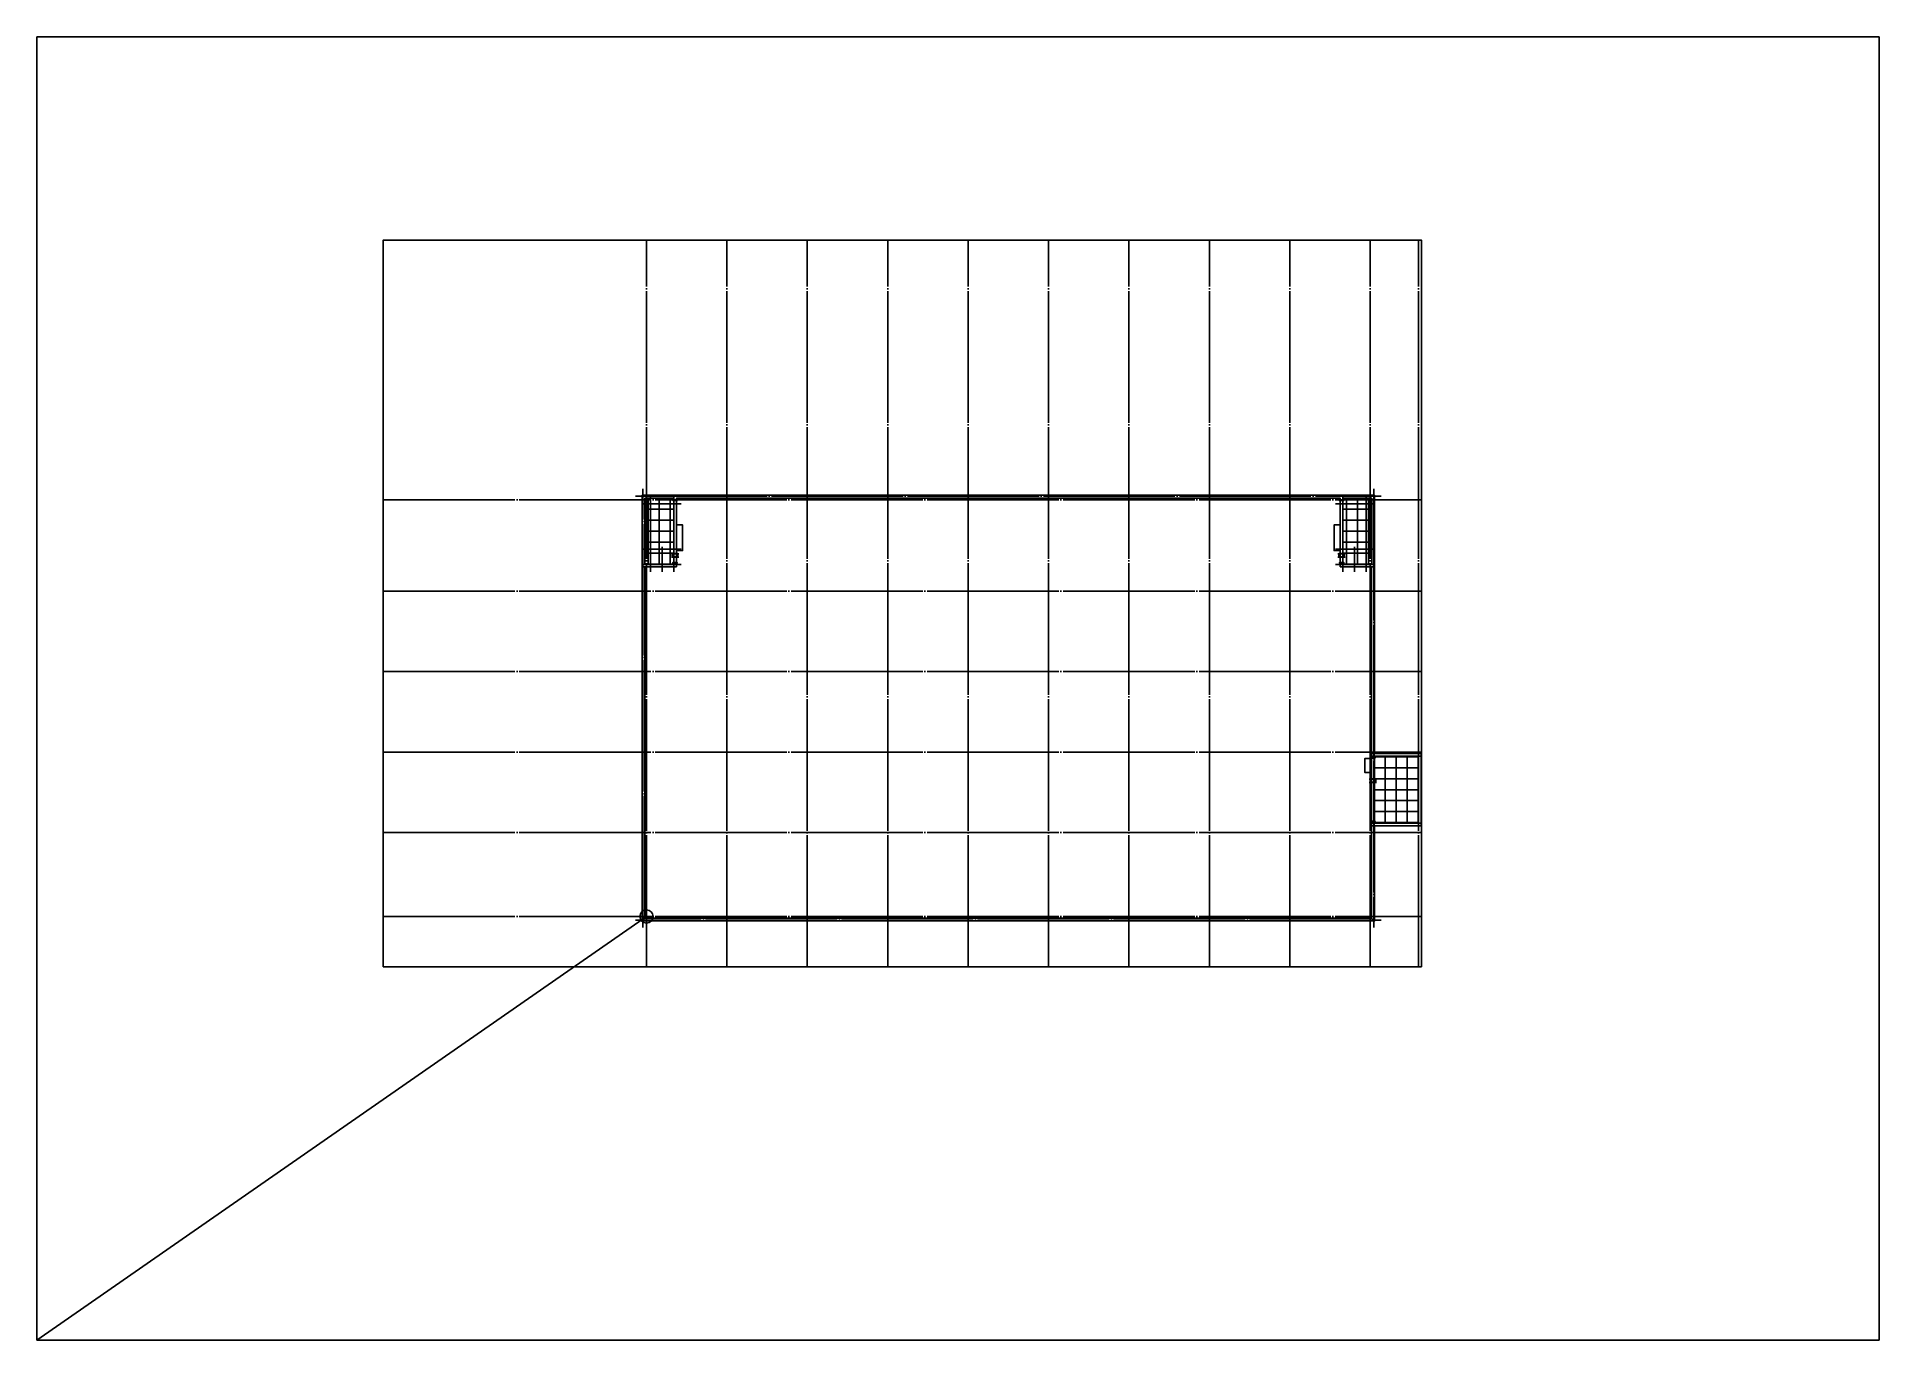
# Model space of a CAD drawing. Header units: millimetres. Extents: x -47382 to 204618, y -51045 to 127155.
import ezdxf

# ---------------------------------------------------------------- set-up
doc = ezdxf.new("R2010")
doc.units = ezdxf.units.MM
doc.header["$LTSCALE"] = 300
doc.header["$MEASUREMENT"] = 0
doc.linetypes.add('CEN', pattern=[62, 60, -1, 0, -1])
doc.linetypes.add('HID', pattern=[2, 1.1, -0.9])
doc.layers.get('Defpoints').update_dxf_attribs({"color": 153, "linetype": 'CONTINUOUS'})
for name, color, linetype in [('A-CEN', 1, 'CEN'), ('A-CODE-DRAIN', 6, 'CONTINUOUS'), ('A-ELE3', 4, 'CONTINUOUS'), ('A-FLOR-ROOF', 7, 'CONTINUOUS'), ('A-FLOR-ROOF-EJ', 9, 'CONTINUOUS'), ('A-HID1', 7, 'HID'), ('A-LADDER', 6, 'CONTINUOUS'), ('A-ST-AXIS-CEN', 252, 'CEN')]:
    doc.layers.add(name, color=color, linetype=linetype)
doc.layers.add('Defpoint', color=161, linetype='CONTINUOUS', plot=False)

# ---------------------------------------------------------------- blocks, each defined once
blk = doc.blocks.new('A$C5FDF183A')
at = {"layer": 'Defpoints'}
for p, q in [((1809, 904, -103000), (0, 904, -103000)), ((904, 1809, -103000), (904, 0, -103000))]:
    blk.add_line(p, q, dxfattribs=at)
blk.add_circle((904, 904, -103000), 904, dxfattribs=at)
blk = doc.blocks.new('우수홈통1')
at = {"layer": 'A-CODE-DRAIN', "color": 6}
for p, q in [((-150, 0), (150, 0)), ((0, -150), (0, 150))]:
    blk.add_line(p, q, dxfattribs=at)
blk.add_circle((0, 0), 100, dxfattribs=at)

msp = doc.modelspace()

# ---------------------------------------------------------------- linework, layer by layer
at = {"layer": 'A-CEN'}
for p, q in [((34500, 64371), (136500, 64371)), ((35500, 5371), (35500, 65371)), ((40750, 63321), (35550, 63321)), ((36550, 64321), (36550, 54021)), ((39750, 54021), (39750, 64471)), ((135450, 63321), (130250, 63321)), ((131250, 64321), (131250, 54021)), ((134450, 54021), (134450, 64321)), ((135500, 65371), (135500, 5371)), ((35550, 57121), (40750, 57121)), ((38150, 54021), (38150, 57421)), ((130250, 57121), (135450, 57121)), ((132850, 54021), (132850, 57421)), ((35550, 55021), (40750, 55021)), ((130250, 55021), (135450, 55021)), ((135200, 28821), (141950, 28821)), ((135500, 28821), (141600, 28821)), ((135550, 19271), (135550, 29171)), ((141600, 29171), (141600, 19271)), ((135200, 19621), (141950, 19621)), ((141600, 19621), (135500, 19621)), ((136500, 6371), (34500, 6371))]:
    msp.add_line(p, q, dxfattribs=at)
at = {"layer": 'A-ELE3'}
for p, q in [((39539, 56044), (39539, 56449)), ((39550, 56496), (40300, 56496)), ((39550, 56446), (40300, 56446)), ((39550, 56046), (40300, 56046)), ((39550, 55996), (40300, 55996)), ((39561, 56046), (39561, 56446)), ((40289, 56046), (40289, 56446)), ((40311, 56044), (40311, 56449)), ((130689, 56044), (130689, 56449)), ((131450, 56496), (130700, 56496)), ((131450, 56446), (130700, 56446)), ((131450, 56046), (130700, 56046)), ((131450, 55996), (130700, 55996)), ((130711, 56046), (130711, 56446)), ((131439, 56046), (131439, 56446)), ((131461, 56044), (131461, 56449)), ((134989, 25244), (134989, 25649)), ((135750, 25696), (135000, 25696)), ((135750, 25646), (135000, 25646)), ((135750, 25246), (135000, 25246)), ((135011, 25246), (135011, 25646)), ((135739, 25246), (135739, 25646)), ((135761, 25244), (135761, 25649)), ((135750, 25196), (135000, 25196))]:
    msp.add_line(p, q, dxfattribs=at)
for centre, start, end in [((39550, 56471), 90, 270), ((39550, 56021), 90, 270), ((40300, 56471), 270, 90), ((40300, 56021), 270, 90), ((130700, 56471), 90, 270), ((130700, 56021), 90, 270), ((131450, 56471), 270, 90), ((131450, 56021), 270, 90), ((135000, 25671), 90, 270), ((135000, 25221), 90, 270), ((135750, 25671), 270, 90), ((135750, 25221), 270, 90)]:
    msp.add_arc(centre, 25, start, end, dxfattribs=at)
at = {"layer": 'A-FLOR-ROOF'}
for p, q in [((40100, 64471), (35400, 64471)), ((35400, 64471), (35400, 54671)), ((39730, 64101), (35770, 64101)), ((35770, 64101), (35770, 55041)), ((39730, 56496), (39730, 64101)), ((58000, 64071), (58000, 64471)), ((124000, 64071), (124000, 64471)), ((130900, 64471), (135600, 64471)), ((131270, 64101), (135230, 64101)), ((131270, 56496), (131270, 64101)), ((135230, 64101), (135230, 55041)), ((135600, 64471), (135600, 54671)), ((39730, 56046), (39730, 56446)), ((39730, 55041), (39730, 55996)), ((40100, 56046), (40100, 56446)), ((40100, 56446), (40100, 56046)), ((40100, 54671), (40100, 55996)), ((130900, 56446), (130900, 56046)), ((130900, 56046), (130900, 56446)), ((130900, 54671), (130900, 55996)), ((131270, 56046), (131270, 56446)), ((131270, 55041), (131270, 55996)), ((35400, 54671), (40100, 54671)), ((35770, 55041), (39730, 55041)), ((135600, 54671), (130900, 54671)), ((135230, 55041), (131270, 55041)), ((141950, 29171), (135200, 29171)), ((135200, 25696), (135200, 29171)), ((141580, 28801), (135570, 28801)), ((135570, 25696), (135570, 28801)), ((141580, 19641), (141580, 28801)), ((141950, 19271), (141950, 29171)), ((135200, 25646), (135200, 25246)), ((135200, 19271), (135200, 25196)), ((135570, 19641), (135570, 25196)), ((135200, 19271), (141950, 19271)), ((135570, 19641), (141580, 19641)), ((35800, 6671), (35400, 6271)), ((135200, 6671), (135600, 6271))]:
    msp.add_line(p, q, dxfattribs=at)
for points in [[(135600, 19271), (135600, 6271), (35400, 6271), (35400, 64471), (135600, 64471), (135600, 29171)], [(40100, 56496), (40100, 64071), (130900, 64071), (130900, 56496)], [(40100, 60411), (40950, 60411), (40950, 56911), (40100, 56911)], [(130900, 60411), (130050, 60411), (130050, 56911), (130900, 56911)], [(39730, 56446), (39730, 56046)], [(131270, 56446), (131270, 56046)], [(135200, 19271), (135200, 6671), (35800, 6671), (35800, 54671)], [(135200, 54671), (135200, 29171)], [(135200, 26571), (134250, 26571), (134250, 28471), (135200, 28471)], [(135570, 25646), (135570, 25246)]]:
    msp.add_lwpolyline(points, dxfattribs=at)
at = {"layer": 'A-FLOR-ROOF-EJ'}
for p, q in [((35770, 64071), (39730, 64071)), ((36250, 64101), (36250, 55041)), ((37750, 64101), (37750, 55041)), ((39250, 64101), (39250, 55041)), ((131270, 64071), (135230, 64071)), ((131750, 64101), (131750, 55041)), ((133250, 64101), (133250, 55041)), ((134750, 64101), (134750, 55041)), ((35770, 62571), (39730, 62571)), ((35770, 61071), (39730, 61071)), ((131270, 62571), (135230, 62571)), ((131270, 61071), (135230, 61071)), ((35770, 59571), (39730, 59571)), ((35770, 58071), (39730, 58071)), ((131270, 59571), (135230, 59571)), ((131270, 58071), (135230, 58071)), ((35770, 56571), (39730, 56571)), ((131270, 56571), (135230, 56571)), ((35770, 55071), (39730, 55071)), ((131270, 55071), (135230, 55071)), ((135570, 28721), (141580, 28721)), ((137050, 19641), (137050, 28801)), ((138550, 19641), (138550, 28801)), ((140050, 19641), (140050, 28801)), ((135570, 27221), (141580, 27221)), ((135570, 25721), (141580, 25721)), ((135570, 25721), (141580, 25721)), ((135570, 24221), (141580, 24221)), ((135570, 22721), (141580, 22721)), ((135570, 21221), (141580, 21221)), ((135570, 19721), (141580, 19721))]:
    msp.add_line(p, q, dxfattribs=at)
at = {"layer": 'A-HID1'}
for p, q in [((40175, 63846), (39655, 63846)), ((39655, 63746), (40175, 63746)), ((130825, 63846), (131345, 63846)), ((131345, 63746), (130825, 63746)), ((40175, 55296), (39655, 55296)), ((39655, 55196), (40175, 55196)), ((130825, 55296), (131345, 55296)), ((131345, 55196), (130825, 55196)), ((135125, 28646), (135645, 28646)), ((135645, 28546), (135125, 28546)), ((135125, 19896), (135645, 19896)), ((135645, 19796), (135125, 19796))]:
    msp.add_line(p, q, dxfattribs=at)
at = {"layer": 'A-LADDER', "color": 1}
for p, q in [((39430, 56471), (40420, 56471)), ((39430, 56021), (40420, 56021)), ((39550, 56521), (39550, 55971)), ((40300, 56521), (40300, 55971)), ((40300, 56521), (40300, 55971)), ((131570, 56471), (130580, 56471)), ((131570, 56021), (130580, 56021)), ((130700, 56521), (130700, 55971)), ((130700, 56521), (130700, 55971)), ((131450, 56521), (131450, 55971)), ((135870, 25671), (134880, 25671)), ((135870, 25221), (134880, 25221)), ((135000, 25721), (135000, 25171)), ((135000, 25721), (135000, 25171)), ((135750, 25721), (135750, 25171))]:
    msp.add_line(p, q, dxfattribs=at)
at = {"layer": 'A-ST-AXIS-CEN'}
for p, q in [((36000, 0), (36000, 99371)), ((47000, 0), (47000, 99371)), ((58000, 0), (58000, 99371)), ((69000, 0), (69000, 99371)), ((80000, 0), (80000, 99371)), ((91000, 0), (91000, 99371)), ((102000, 0), (102000, 99371)), ((113000, 0), (113000, 99371)), ((124000, 0), (124000, 99371)), ((135000, 0), (135000, 99371)), ((141600, 0), (141600, 99371)), ((0, 63871), (142000, 63871)), ((0, 51371), (142000, 51371)), ((0, 40371), (142000, 40371)), ((0, 29371), (142000, 29371)), ((0, 18371), (142000, 18371)), ((0, 6871), (142000, 6871))]:
    msp.add_line(p, q, dxfattribs=at)
at = {"layer": 'Defpoint'}
msp.add_line((36000, 6871), (-47382, -51045), dxfattribs=at)
for points in [[(-47382, 127155), (204618, 127155), (204618, -51045), (-47382, -51045)], [(142000, 0), (0, 0), (0, 99371), (142000, 99371)]]:
    msp.add_lwpolyline(points, close=True, dxfattribs=at)

# ---------------------------------------------------------------- block references
at = {"layer": 'A-CODE-DRAIN', "yscale": 0.5, "zscale": 0.5, "rotation": 180}
for p, xscale in [((39655, 63796), -0.5), ((40175, 63796), -0.5), ((130825, 63796), 0.5), ((131345, 63796), 0.5), ((39655, 55246), -0.5), ((40175, 55246), -0.5), ((130825, 55246), 0.5), ((131345, 55246), 0.5), ((135125, 28596), 0.5), ((135645, 28596), 0.5), ((135125, 19846), 0.5), ((135645, 19846), 0.5)]:
    msp.add_blockref('우수홈통1', p, dxfattribs=dict(at, xscale=xscale))
at = {"layer": 'Defpoints'}
msp.add_blockref('A$C5FDF183A', (35096, 5967), dxfattribs=at)

doc.saveas('drawing.dxf')
